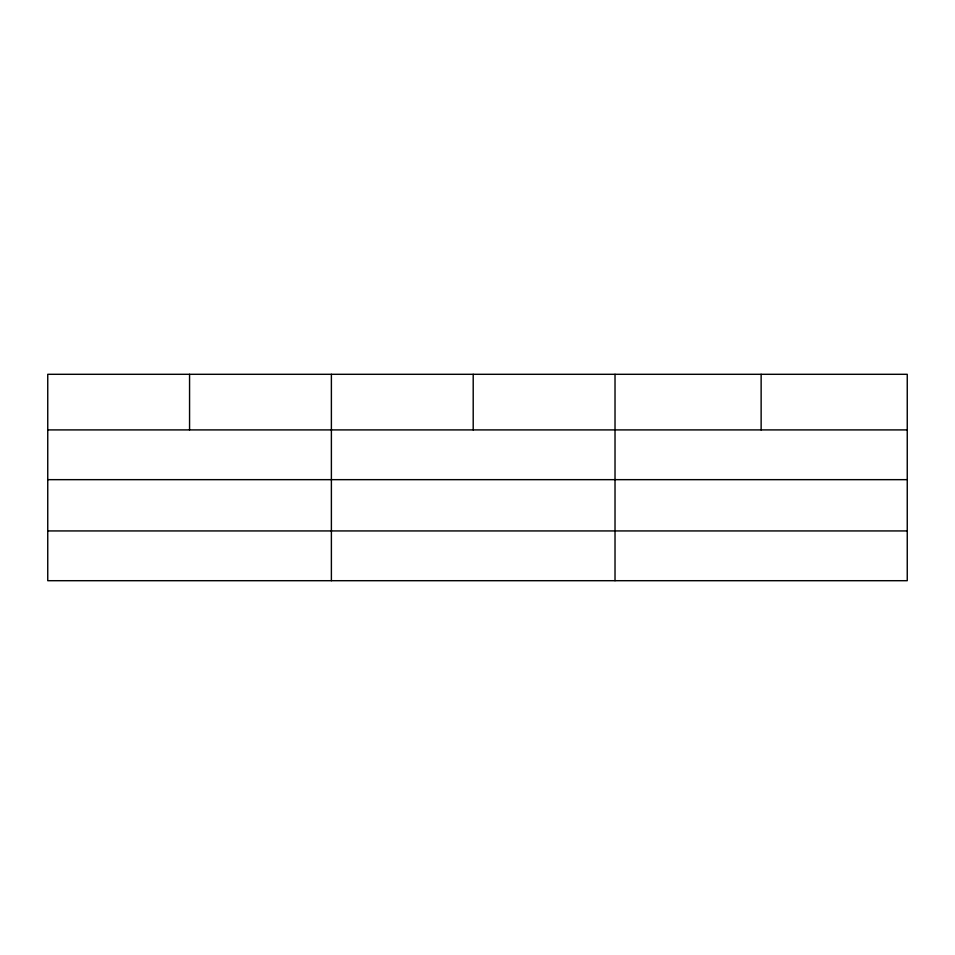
<?xml version="1.0" encoding="UTF-8"?>
<svg xmlns="http://www.w3.org/2000/svg" width="955" height="955" viewBox="0 0 955 955"><rect width="100%" height="100%" fill="white"/><g stroke="black" fill="none" stroke-linecap="round" stroke-linejoin="round"><path stroke-width="1.43" d="M907.25 479.661L907.25 374.3L47.75 374.3L47.75 580.7L907.25 580.7L907.25 479.661L47.75 479.661M47.75 429.905L907.25 429.905M47.75 530.932L907.25 530.932M761.135 374.3L761.135 429.905M615.02 374.3L615.02 580.7M473.202 374.3L473.202 429.905M331.385 374.3L331.385 580.7M189.568 374.3L189.568 429.905"/></g></svg>
